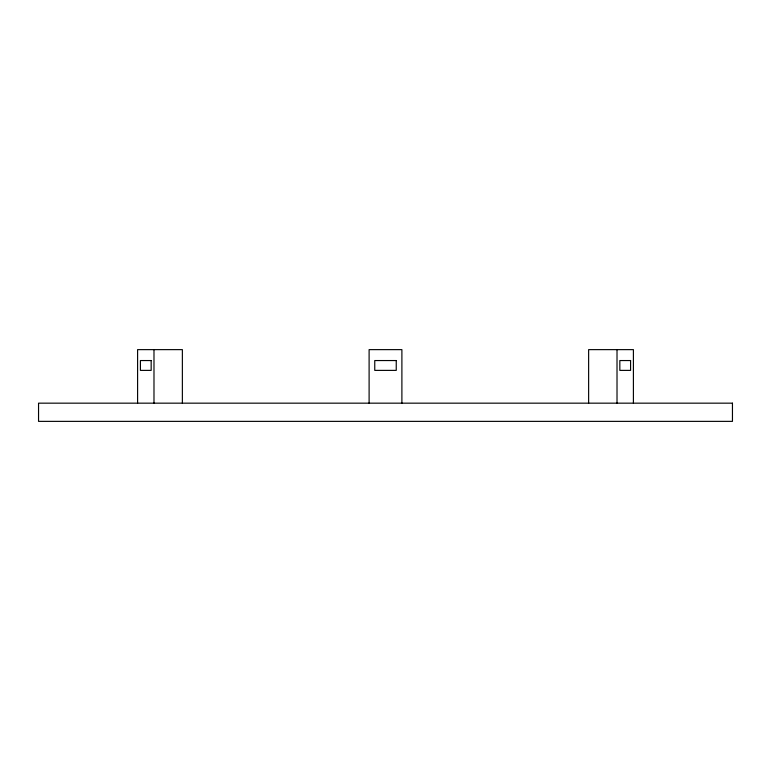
<?xml version="1.0" encoding="UTF-8"?>
<svg xmlns="http://www.w3.org/2000/svg" width="771" height="771" viewBox="0 0 771 771"><rect width="100%" height="100%" fill="white"/><g stroke="black" fill="none" stroke-linecap="round" stroke-linejoin="round"><path stroke-width="1.16" d="M633.405 403.166L633.405 349.629L588.63 349.629L588.63 403.166M617.012 349.629L617.012 403.166M401.893 403.166L401.893 349.629L369.107 349.629L369.107 403.166M182.37 403.166L182.37 349.629L137.595 349.629L137.595 403.166M153.988 349.629L153.988 403.166M151.164 360.549L140.418 360.549L140.418 370.388L151.164 370.388L151.164 360.549M396.246 360.549L374.754 360.549L374.754 370.388L396.246 370.388L396.246 360.549M630.582 360.549L619.836 360.549L619.836 370.388L630.582 370.388L630.582 360.549M732.45 403.166L38.55 403.166L38.55 421.371L732.45 421.371L732.45 403.166"/></g></svg>
